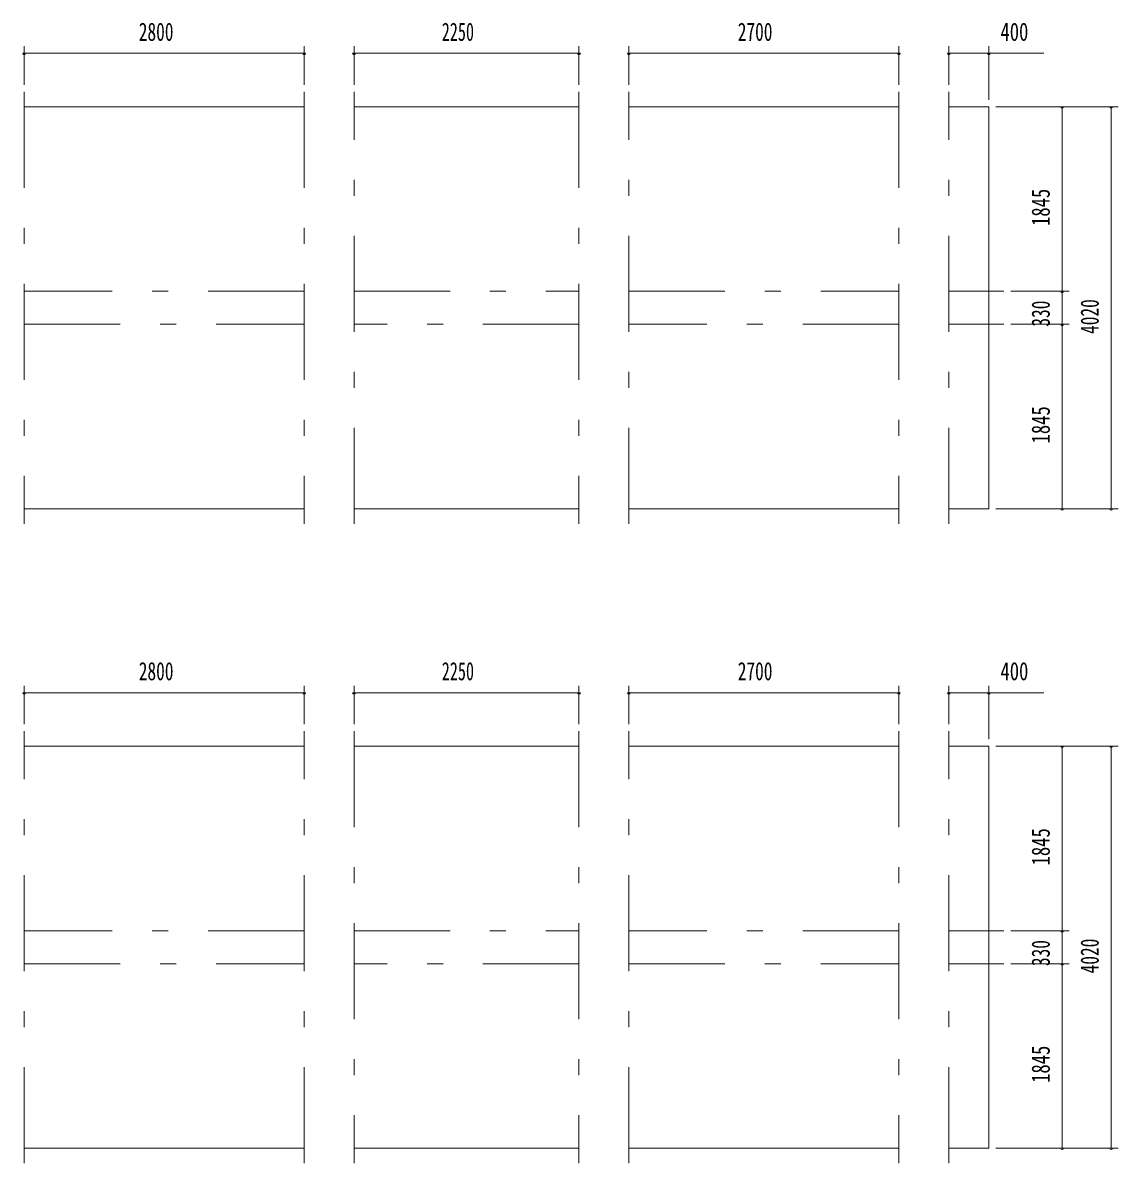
# Model space of a CAD drawing. Units: millimetres, scale not verified. Extents: x -34085 to 34091, y -14700 to 14700.
# Drawn here: x -20044 to -9085, y -10937 to 468 of the extents above; entities that cross this region are included whole.
import ezdxf
from ezdxf.enums import TextEntityAlignment as Align

# ---------------------------------------------------------------- set-up
doc = ezdxf.new("R2010")
doc.units = ezdxf.units.MM
doc.header["$LTSCALE"] = 80
doc.linetypes.add('USER3', pattern=[24, 12, -5, 2, -5])
for name, color, linetype, lineweight in [('0-2_1-07BOLD', 7, 'Continuous', 18), ('0-3_1-27CENTER', 3, 'USER3', 18), ('0-5_1-57DIM', 3, 'Continuous', 18)]:
    doc.layers.add(name, color=color, linetype=linetype, lineweight=lineweight)
doc.styles.add('ＭＳ ゴシック', font='')
doc.styles.get('ＭＳ ゴシック').set_extended_font_data('MS Gothic')

msp = doc.modelspace()

# ---------------------------------------------------------------- linework, layer by layer
at = {"layer": '0-2_1-07BOLD'}
for p, q in [((-17229.62, -372.46), (-20029.62, -372.46)), ((-14479.62, -372.46), (-16729.62, -372.46)), ((-11279.62, -372.46), (-13979.62, -372.46)), ((-20029.62, -4392.46), (-17229.62, -4392.46)), ((-16729.62, -4392.46), (-14479.62, -4392.46)), ((-13979.62, -4392.46), (-11279.62, -4392.46)), ((-10779.62, -4392.46), (-10379.62, -4392.46)), ((-20029.62, -6767.46), (-17229.62, -6767.46)), ((-16729.62, -6767.46), (-14479.62, -6767.46)), ((-13979.62, -6767.46), (-11279.62, -6767.46)), ((-10779.62, -6767.46), (-10379.62, -6767.46)), ((-17229.62, -10787.46), (-20029.62, -10787.46)), ((-14479.62, -10787.46), (-16729.62, -10787.46)), ((-11279.62, -10787.46), (-13979.62, -10787.46))]:
    msp.add_line(p, q, dxfattribs=at)
for points in [[(-10379.62, -4392.46), (-10379.62, -372.46), (-10779.62, -372.46)], [(-10379.62, -6767.46), (-10379.62, -10787.46), (-10779.62, -10787.46)]]:
    msp.add_lwpolyline(points, dxfattribs=at)
at = {"layer": '0-3_1-27CENTER'}
for p, q in [((-20029.62, -222.46), (-20029.62, -4542.46)), ((-17229.62, -222.46), (-17229.62, -4542.46)), ((-16729.62, -4542.46), (-16729.62, -222.46)), ((-14479.62, -222.46), (-14479.62, -4542.46)), ((-13979.62, -4542.46), (-13979.62, -222.46)), ((-11279.62, -222.46), (-11279.62, -4542.46)), ((-10779.62, -4542.46), (-10779.62, -222.46)), ((-17229.62, -2217.46), (-20029.62, -2217.46)), ((-16729.62, -2217.46), (-14479.62, -2217.46)), ((-13979.62, -2217.46), (-11279.62, -2217.46)), ((-10779.62, -2217.46), (-10229.62, -2217.46)), ((-20029.62, -2547.46), (-17229.62, -2547.46)), ((-14479.62, -2547.46), (-16729.62, -2547.46)), ((-11279.62, -2547.46), (-13979.62, -2547.46)), ((-10229.62, -2547.46), (-10779.62, -2547.46)), ((-20029.62, -10937.46), (-20029.62, -6617.46)), ((-17229.62, -10937.46), (-17229.62, -6617.46)), ((-16729.62, -6617.46), (-16729.62, -10937.46)), ((-14479.62, -6617.46), (-14479.62, -10937.46)), ((-13979.62, -10937.46), (-13979.62, -6617.46)), ((-11279.62, -6617.46), (-11279.62, -10937.46)), ((-10779.62, -10937.46), (-10779.62, -6617.46)), ((-17229.62, -8612.46), (-20029.62, -8612.46)), ((-16729.62, -8612.46), (-14479.62, -8612.46)), ((-11279.62, -8612.46), (-13979.62, -8612.46)), ((-10229.62, -8612.46), (-10779.62, -8612.46)), ((-20029.62, -8942.46), (-17229.62, -8942.46)), ((-14479.62, -8942.46), (-16729.62, -8942.46)), ((-13979.62, -8942.46), (-11279.62, -8942.46)), ((-10779.62, -8942.46), (-10229.62, -8942.46))]:
    msp.add_line(p, q, dxfattribs=at)
at = {"layer": '0-5_1-57DIM'}
for p, q in [((-20029.62, 232.54), (-20029.62, -152.46)), ((-17229.62, -152.46), (-17229.62, 232.54)), ((-16729.62, -152.46), (-16729.62, 232.54)), ((-14479.62, 232.54), (-14479.62, -152.46)), ((-13979.62, -152.46), (-13979.62, 232.54)), ((-11279.62, 232.54), (-11279.62, -152.46)), ((-10779.62, -152.46), (-10779.62, 232.54)), ((-10379.62, 232.54), (-10379.62, -302.46)), ((-20015.62, 162.54), (-20043.62, 162.54)), ((-20029.62, 162.54), (-17229.62, 162.54)), ((-17215.62, 162.54), (-17243.62, 162.54)), ((-16715.62, 162.54), (-16743.62, 162.54)), ((-16729.62, 162.54), (-14479.62, 162.54)), ((-14465.62, 162.54), (-14493.62, 162.54)), ((-13965.62, 162.54), (-13993.62, 162.54)), ((-13979.62, 162.54), (-11279.62, 162.54)), ((-11265.62, 162.54), (-11293.62, 162.54)), ((-10765.62, 162.54), (-10793.62, 162.54)), ((-10779.62, 162.54), (-10379.62, 162.54)), ((-10365.62, 162.54), (-10393.62, 162.54)), ((-9830.12, 162.54), (-10379.62, 162.54)), ((-10309.62, -372.46), (-9084.62, -372.46)), ((-9630.62, -372.46), (-9658.62, -372.46)), ((-9644.62, -372.46), (-9644.62, -2217.46)), ((-9140.62, -372.46), (-9168.62, -372.46)), ((-9154.62, -372.46), (-9154.62, -4392.46)), ((-10159.62, -2217.46), (-9574.62, -2217.46)), ((-9630.62, -2217.46), (-9658.62, -2217.46)), ((-9644.62, -2217.46), (-9644.62, -2547.46)), ((-9574.62, -2547.46), (-10159.62, -2547.46)), ((-9630.62, -2547.46), (-9658.62, -2547.46)), ((-9644.62, -2547.46), (-9644.62, -4392.46)), ((-9084.62, -4392.46), (-10309.62, -4392.46)), ((-9630.62, -4392.46), (-9658.62, -4392.46)), ((-9140.62, -4392.46), (-9168.62, -4392.46)), ((-20015.62, -6232.46), (-20043.62, -6232.46)), ((-20029.62, -6547.46), (-20029.62, -6162.46)), ((-20029.62, -6232.46), (-17229.62, -6232.46)), ((-17215.62, -6232.46), (-17243.62, -6232.46)), ((-17229.62, -6547.46), (-17229.62, -6162.46)), ((-16715.62, -6232.46), (-16743.62, -6232.46)), ((-16729.62, -6162.46), (-16729.62, -6547.46)), ((-16729.62, -6232.46), (-14479.62, -6232.46)), ((-14465.62, -6232.46), (-14493.62, -6232.46)), ((-14479.62, -6162.46), (-14479.62, -6547.46)), ((-13965.62, -6232.46), (-13993.62, -6232.46)), ((-13979.62, -6547.46), (-13979.62, -6162.46)), ((-13979.62, -6232.46), (-11279.62, -6232.46)), ((-11265.62, -6232.46), (-11293.62, -6232.46)), ((-11279.62, -6162.46), (-11279.62, -6547.46)), ((-10765.62, -6232.46), (-10793.62, -6232.46)), ((-10779.62, -6547.46), (-10779.62, -6162.46)), ((-10779.62, -6232.46), (-10379.62, -6232.46)), ((-10365.62, -6232.46), (-10393.62, -6232.46)), ((-10379.62, -6162.46), (-10379.62, -6697.46)), ((-9830.12, -6232.46), (-10379.62, -6232.46)), ((-10309.62, -6767.46), (-9084.62, -6767.46)), ((-9630.62, -6767.46), (-9658.62, -6767.46)), ((-9644.62, -6767.46), (-9644.62, -8612.46)), ((-9140.62, -6767.46), (-9168.62, -6767.46)), ((-9154.62, -6767.46), (-9154.62, -10787.46)), ((-9574.62, -8612.46), (-10159.62, -8612.46)), ((-9630.62, -8612.46), (-9658.62, -8612.46)), ((-9644.62, -8612.46), (-9644.62, -8942.46)), ((-10159.62, -8942.46), (-9574.62, -8942.46)), ((-9630.62, -8942.46), (-9658.62, -8942.46)), ((-9644.62, -8942.46), (-9644.62, -10787.46)), ((-10309.62, -10787.46), (-9084.62, -10787.46)), ((-9630.62, -10787.46), (-9658.62, -10787.46)), ((-9140.62, -10787.46), (-9168.62, -10787.46))]:
    msp.add_line(p, q, dxfattribs=at)
for centre in [(-20029.62, 162.54), (-17229.62, 162.54), (-16729.62, 162.54), (-14479.62, 162.54), (-13979.62, 162.54), (-11279.62, 162.54), (-10779.62, 162.54), (-10379.62, 162.54), (-9644.62, -372.46), (-9154.62, -372.46), (-9644.62, -2217.46), (-9644.62, -2547.46), (-9644.62, -4392.46), (-9154.62, -4392.46), (-20029.62, -6232.46), (-17229.62, -6232.46), (-16729.62, -6232.46), (-14479.62, -6232.46), (-13979.62, -6232.46), (-11279.62, -6232.46), (-10779.62, -6232.46), (-10379.62, -6232.46), (-9644.62, -6767.46), (-9154.62, -6767.46), (-9644.62, -8612.46), (-9644.62, -8942.46), (-9644.62, -10787.46), (-9154.62, -10787.46)]:
    msp.add_arc(centre, 14, 180, 0, dxfattribs=at)

# ---------------------------------------------------------------- texts
at = {"layer": '0-5_1-57DIM', "color": 7, "style": 'ＭＳ ゴシック'}
for s, width, p in [('2800', 0.7, (-18883.4, 232.54)), ('2250', 0.65, (-15851.97, 232.54)), ('2700', 0.7, (-12890.86, 232.54)), ('400', 0.75, (-10262.54, 232.54)), ('2800', 0.7, (-18883.4, -6162.46)), ('2250', 0.65, (-15851.97, -6162.46)), ('2700', 0.7, (-12890.86, -6162.46)), ('400', 0.75, (-10262.54, -6162.46))]:
    msp.add_text(s, height=182.3, dxfattribs=dict(at, width=width)).set_placement(p, align=Align.BOTTOM_LEFT)
for s, width, p in [('1845', 0.75, (-9714.62, -1564.07)), ('330', 0.7, (-9714.62, -2571.21)), ('4020', 0.7, (-9224.62, -2644.11)), ('1845', 0.75, (-9714.62, -3739.07)), ('1845', 0.75, (-9714.62, -7959.08)), ('330', 0.7, (-9714.62, -8966.22)), ('4020', 0.7, (-9224.62, -9039.12)), ('1845', 0.75, (-9714.62, -10134.08))]:
    msp.add_text(s, height=182.3, rotation=90, dxfattribs=dict(at, width=width)).set_placement(p, align=Align.BOTTOM_LEFT)

doc.saveas('drawing.dxf')
